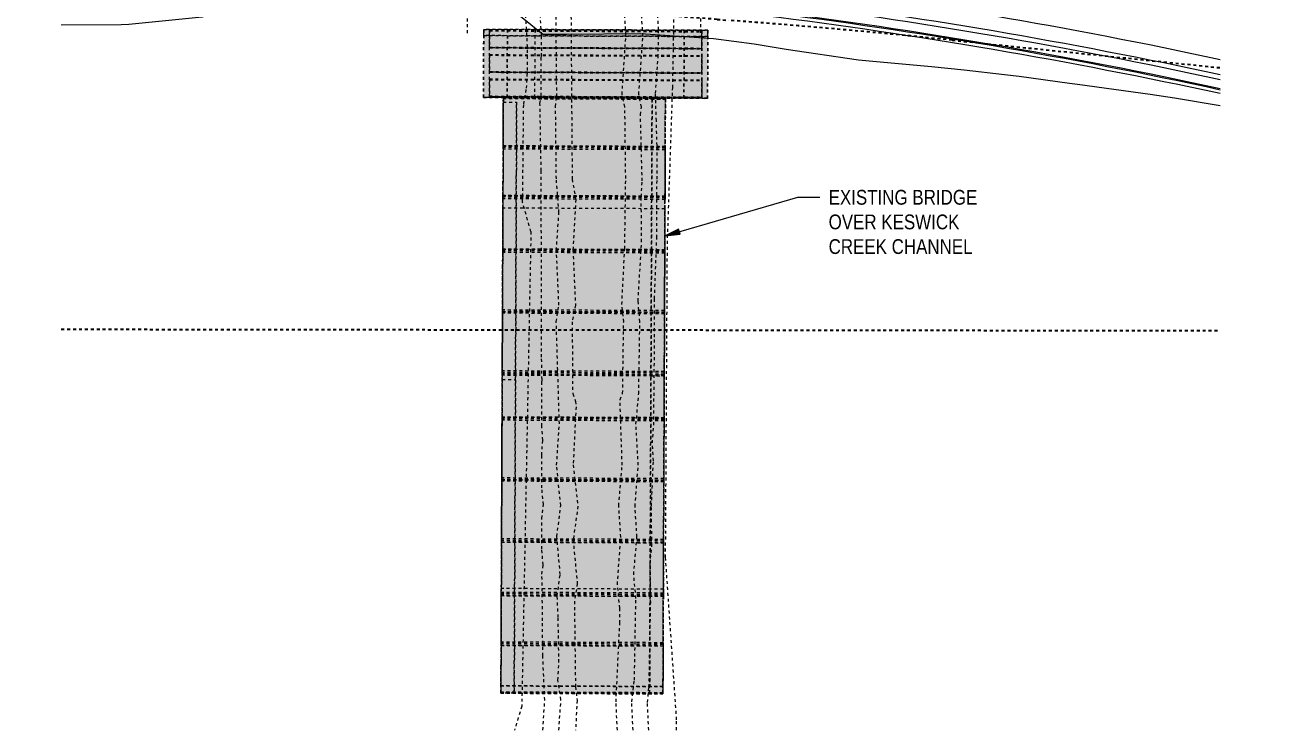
# Model space of a CAD drawing. Header units: metres. Extents: x 566 to 752, y 3 to 1696.
# Drawn here: x 565.96 to 608, y 1652.5 to 1676.35 of the extents above; entities that cross this region are included whole.
import ezdxf

# ---------------------------------------------------------------- set-up
doc = ezdxf.new("R2010")
doc.units = ezdxf.units.M
for name, pattern in [('ControlLine', [0.02, 0.0125, -0.0025, 0.0025, -0.0025]), ('Demolished', [0.007144, 0.004763, -0.002381]), ('IMPORT-LNMK-LaneLine3 _3_', [0.012, 0.003, -0.009]), ('JacobsDash', [0.0045, 0.003, -0.0015]), ('JacobsGridLine', [0.0145, 0.01, -0.001, 0.0025, -0.001])]:
    doc.linetypes.add(name, pattern=pattern)
for name, color, linetype, lineweight, true_color in [('BRIDGE-FNDN-CONC', 153, 'Continuous', 13, 0x8c8cc6), ('D-BDGE-DECK', 153, 'Continuous', 13, 0x8c8cc6), ('D-BDGE-DECK-PAT', 153, 'Continuous', 13, 0x8c8cc6), ('D-BDGE-FNDN', 153, 'Continuous', 13, 0x8c8cc6), ('D-BDGE-FRAMING', 153, 'Continuous', 13, 0x8c8cc6), ('D-BDGE-INT-WALL', 153, 'Continuous', 13, 0x8c8cc6)]:
    doc.layers.add(name, color=color, linetype=linetype, lineweight=lineweight, true_color=true_color)
for name, color, linetype, lineweight in [('D-BDGE', 7, 'Continuous', 13), ('D-ENHA-GEN-LINE-GRIDS', 7, 'Continuous', 9), ('D-ENHA-TEXT', 7, 'Continuous', 9)]:
    doc.layers.add(name, color=color, linetype=linetype, lineweight=lineweight)
doc.styles.add('Arial Narrow', font='ARIALN.TTF', dxfattribs={"height": 0.5})

# ---------------------------------------------------------------- blocks, each defined once
blk = doc.blocks.new('T2DPAA-T2D-PWA-RW-M2D-000002_ControlLinesMinor_rvt-1-DRG-2871032 - CONSTRUCTION SEQUENCE STAGE A4')
at = {"layer": 'D-BDGE', "color": 150, "linetype": 'ControlLine', "lineweight": 35, "true_color": 0x0080ff}
for p, q in [((589.369, 1676.531), (589.746, 1676.503)), ((597.318, 1675.829), (606.385, 1674.898)), ((567.191, 1666.054), (606.385, 1666.007))]:
    blk.add_line(p, q, dxfattribs=at)
for start, end in [(87.94356, 90.31172), (87.61589, 87.94356), (85.76961, 87.61589), (84.13687, 85.69242)]:
    blk.add_arc((568.715, 1397.294), 280, start, end, dxfattribs=at)
blk = doc.blocks.new('T2DPAA-T2D-C3S-TS-M2D-103201_dwg-40804935-DRG-2871032 - CONSTRUCTION SEQUENCE STAGE A4')
at = {"color": 9, "lineweight": 18, "true_color": 0xc3c3c3}
for p, q in [((185.662, 330.892), (185.972, 330.893)), ((156.308, 325.547), (169.353, 325.417)), ((156.308, 325.537), (169.354, 325.407)), ((156.305, 325.257), (169.378, 325.126)), ((156.305, 325.247), (169.379, 325.116)), ((156.305, 325.247), (169.379, 325.116)), ((169.353, 325.417), (170.96, 325.401)), ((169.354, 325.407), (170.961, 325.391)), ((169.378, 325.126), (170.985, 325.11)), ((169.379, 325.116), (170.986, 325.1)), ((169.379, 325.116), (170.986, 325.1)), ((170.96, 325.401), (186.451, 325.246)), ((170.961, 325.391), (186.452, 325.236)), ((170.985, 325.11), (186.476, 324.955)), ((170.986, 325.1), (186.477, 324.945)), ((170.986, 325.1), (186.477, 324.945)), ((169.404, 324.816), (171.012, 324.8)), ((171.012, 324.8), (186.502, 324.645)), ((169.935, 318.611), (171.542, 318.594))]:
    blk.add_line(p, q, dxfattribs=at)
at = {"color": 9, "linetype": 'IMPORT-LNMK-LaneLine3 _3_', "lineweight": 18, "true_color": 0xc3c3c3}
for p, q in [((169.67, 321.713), (171.277, 321.697)), ((159.041, 321.574), (160.644, 321.614))]:
    blk.add_line(p, q, dxfattribs=at)
at = {"color": 9, "lineweight": 18, "true_color": 0xc3c3c3, "flags": 128}
for points in [[(171.046, 329.65), (172.65, 329.538), (175.273, 329.197), (177.624, 329.033), (179.697, 329.013), (186.137, 328.949)], [(166.307, 329.247), (170.204, 329.208), (172.586, 329.042), (175.208, 328.701), (177.589, 328.534), (186.179, 328.449)], [(147.078, 325.7), (155.109, 326.263), (156.316, 326.324), (157.507, 326.335), (170.174, 326.209), (172.556, 326.042), (175.178, 325.701), (177.559, 325.535), (186.434, 325.446)], [(152.478, 324.946), (156.302, 324.947), (169.404, 324.816)], [(161.994, 318.549), (166.996, 318.64), (169.935, 318.611)], [(171.542, 318.594), (176.995, 318.54), (181.995, 318.486), (186.994, 318.379), (187.035, 318.378)], [(187.597, 311.763), (186.039, 311.883), (185.208, 311.945), (182.724, 312.069), (182.453, 312.084), (180.739, 312.166), (180.242, 312.184), (178.869, 312.228), (177.76, 312.247), (175.888, 312.252), (175.279, 312.261), (172.807, 312.417), (171.716, 312.498), (170.334, 312.566), (167.856, 312.528), (165.38, 312.287), (164.564, 312.225), (162.895, 313.364), (161.387, 312.856)], [(159.782, 312.853), (157.94, 312.783), (157.397, 312.783), (155.46, 312.682), (153.842, 312.225), (153.032, 311.833), (150.59, 311.373), (150.327, 311.346), (148.314, 311.154)], [(161.387, 312.856), (161.369, 312.849), (160.419, 312.878), (159.782, 312.853)]]:
    blk.add_lwpolyline(points, dxfattribs=at)
at = {"color": 9, "linetype": 'IMPORT-LNMK-LaneLine3 _3_', "lineweight": 18, "true_color": 0xc3c3c3, "flags": 128}
for points in [[(160.644, 321.614), (162.025, 321.649), (167.027, 321.74), (169.67, 321.713)], [(171.277, 321.697), (177.026, 321.64), (182.026, 321.586)], [(147.469, 321.095), (148.769, 321.169), (151.961, 321.329), (152.515, 321.353), (156.267, 321.498), (157.024, 321.523), (159.041, 321.574)]]:
    blk.add_lwpolyline(points, dxfattribs=at)
at = {"color": 9, "lineweight": 18, "true_color": 0xc3c3c3}
for centre, radius, start, end in [((154.429, 138.757), 186.8, 89.42383, 92.24786), ((154.429, 138.757), 186.79, 89.42383, 92.24772), ((154.429, 138.757), 186.51, 89.42382, 92.2438), ((154.429, 138.757), 186.5, 89.42382, 92.24366), ((154.429, 138.757), 186.5, 89.42382, 92.24366), ((154.429, 138.757), 186.2, 90.60064, 92.23949), ((168.47, -39.993), 358.6, 91.46474, 93.3153), ((168.47, -39.993), 358.6, 91.2086, 91.46474), ((164.973, 138.351), 180, 91.28859, 91.79876), ((168.47, -39.993), 358.6, 91.03467, 91.2086), ((164.973, 138.351), 180, 88.41116, 91.28859), ((164.973, 138.351), 180, 87.89837, 88.41116), ((164.973, 138.351), 180, 91.79876, 95.4834), ((164.973, 138.351), 180, 82.92159, 87.89837), ((164.973, 138.351), 176.4, 91.73638, 95.49621), ((164.973, 138.351), 176.4, 91.2157, 91.73638), ((164.973, 138.351), 176.4, 88.2784, 91.2157), ((164.973, 138.351), 176.4, 87.75501, 88.2784), ((164.973, 138.351), 176.4, 82.67434, 87.75501), ((164.973, 138.351), 175.9, 91.72749, 95.49803), ((164.973, 138.351), 175.9, 91.72751, 95.49803), ((164.973, 138.351), 175.9, 91.20534, 91.72749), ((164.973, 138.351), 175.9, 91.20535, 91.72751), ((164.973, 138.351), 175.9, 88.25954, 91.20534), ((164.973, 138.351), 175.9, 88.25952, 91.20535), ((164.973, 138.351), 175.74, 88.2535, 91.20203), ((164.973, 138.351), 175.9, 87.73461, 88.25954), ((164.973, 138.351), 175.9, 87.73464, 88.25952), ((164.973, 138.351), 175.9, 82.63918, 87.73461), ((164.973, 138.351), 175.9, 82.63918, 87.73464), ((164.973, 138.351), 175.74, 91.72465, 95.49861), ((164.973, 138.351), 175.439, 91.71927, 95.49971), ((164.973, 138.351), 175.4, 91.71858, 95.49986), ((164.973, 138.351), 175.74, 91.20203, 91.72465), ((164.973, 138.351), 175.439, 91.19575, 91.71927), ((164.973, 138.351), 175.4, 91.19493, 91.71858), ((164.973, 138.351), 175.439, 88.24206, 91.19575), ((164.973, 138.351), 175.4, 88.24053, 91.19493), ((164.973, 138.351), 175.74, 87.72809, 88.2535), ((164.973, 138.351), 175.439, 87.71575, 88.24206), ((164.973, 138.351), 175.4, 87.71416, 88.24053), ((164.973, 138.351), 175.74, 82.62792, 87.72809), ((164.973, 138.351), 175.439, 82.60661, 87.71575), ((164.973, 138.351), 175.28, 91.71642, 95.5003), ((164.973, 138.351), 175.28, 91.19242, 91.71642), ((164.973, 138.351), 175.28, 88.23598, 91.19242), ((164.973, 138.351), 175.28, 87.70919, 88.23598), ((164.973, 138.351), 175.4, 82.60381, 87.71416), ((164.973, 138.351), 175.28, 82.59529, 87.70919)]:
    blk.add_arc(centre, radius, start, end, dxfattribs=at)
at = {"color": 9, "linetype": 'IMPORT-LNMK-LaneLine3 _3_', "lineweight": 18, "true_color": 0xc3c3c3}
blk.add_arc((176.844, -36.976), 358.6, 88.41375, 89.17206, dxfattribs=at)
blk = doc.blocks.new('T2DPAA-T2D-PWC-TS-M2D-100010_TempWorksDesign_rvt-1-DRG-2871032 - CONSTRUCTION SEQUENCE STAGE A4')
at = {"color": 9, "lineweight": 18, "true_color": 0xc3c3c3, "rotation": 355.1443168073813}
blk.add_blockref('T2DPAA-T2D-C3S-TS-M2D-103201_dwg-40804935-DRG-2871032 - CONSTRUCTION SEQUENCE STAGE A4', (393.072, 1378.848), dxfattribs=at)
blk = doc.blocks.new('06_SFR_GPS__Girder_Plank_Solid_demolished - 06_SFR_GPS__Girder_Plank_Solid_demolished-4989611-DRG-2871032 - CONSTRUCTION SEQUENCE STAGE A4')
at = {"layer": 'D-BDGE-FRAMING', "linetype": 'Demolished', "true_color": 0xc0c0c0, "transparency": 33554506}
for points in [[(3.59, 0.275), (3.59, 0.3), (-3.59, 0.3), (-3.59, 0.275), (1.521, 0.275)], [(3.59, -0.3), (3.59, 0.3), (-3.59, 0.3), (-3.59, -0.3), (1.524, -0.3)], [(3.59, -0.3), (3.59, -0.275), (-3.59, -0.275), (-3.59, -0.3), (1.524, -0.3)]]:
    blk.add_hatch(color=9, dxfattribs=at).paths.add_polyline_path(points)
at = {"layer": 'BRIDGE-FNDN-CONC', "color": 9, "linetype": 'Demolished', "true_color": 0xc0c0c0}
for p, q in [((-3.59, -0.3), (-3.59, 0.3)), ((-3.59, 0.3), (-3.59, 0.275)), ((-3.59, 0.275), (-3.59, 0.3)), ((-3.59, 0.3), (-3.59, -0.3)), ((-3.59, 0.3), (3.59, 0.3)), ((-3.59, 0.3), (3.59, 0.3)), ((-3.59, 0.3), (3.59, 0.3)), ((-3.59, 0.3), (3.59, 0.3)), ((-3.59, 0.275), (3.59, 0.275)), ((-3.59, 0.275), (3.59, 0.275)), ((3.59, -0.3), (3.59, 0.3)), ((3.59, 0.3), (3.59, 0.275)), ((3.59, 0.275), (3.59, 0.3)), ((3.59, 0.3), (3.59, -0.3)), ((-3.59, -0.3), (-3.59, -0.275)), ((-3.59, -0.275), (-3.59, -0.3)), ((-3.59, -0.275), (3.59, -0.275)), ((-3.59, -0.275), (3.59, -0.275)), ((3.59, -0.3), (-3.59, -0.3)), ((-3.59, -0.3), (3.59, -0.3)), ((-3.59, -0.3), (3.59, -0.3)), ((-3.59, -0.3), (3.59, -0.3)), ((3.59, -0.3), (3.59, -0.275)), ((3.59, -0.275), (3.59, -0.3))]:
    blk.add_line(p, q, dxfattribs=at)
blk = doc.blocks.new('Roofs 2 - Roofs 2-4993555-DRG-2871032 - CONSTRUCTION SEQUENCE STAGE A4')
at = {"layer": 'D-BDGE-DECK-PAT', "linetype": 'Demolished', "true_color": 0xc0c0c0, "transparency": 33554506}
for points in [[(445.248, 1717.716), (445.063, 1720.008), (439.242, 1719.538), (439.427, 1717.246), (442.996, 1717.534)], [(439.427, 1717.246), (439.242, 1719.538), (437.507, 1719.398), (437.692, 1717.106), (438.995, 1717.211)]]:
    blk.add_hatch(color=9, dxfattribs=at).paths.add_polyline_path(points)
at = {"layer": 'D-BDGE-DECK', "color": 9, "linetype": 'Demolished', "true_color": 0xc0c0c0}
for p, q in [((444.863, 1719.992), (437.707, 1719.414)), ((439.242, 1719.538), (445.063, 1720.008)), ((445.063, 1720.008), (444.863, 1719.992)), ((444.863, 1719.992), (445.049, 1717.699)), ((445.049, 1717.699), (444.863, 1719.992)), ((445.248, 1717.716), (445.063, 1720.008)), ((445.248, 1717.716), (445.063, 1720.008)), ((437.507, 1719.398), (439.242, 1719.538)), ((437.707, 1719.414), (437.507, 1719.398)), ((437.692, 1717.106), (437.507, 1719.398)), ((437.507, 1719.398), (437.692, 1717.106)), ((437.892, 1717.122), (437.707, 1719.414)), ((437.892, 1717.122), (437.707, 1719.414)), ((439.427, 1717.246), (439.242, 1719.538)), ((437.892, 1717.122), (445.049, 1717.699)), ((445.248, 1717.716), (439.427, 1717.246)), ((445.049, 1717.699), (445.248, 1717.716)), ((439.427, 1717.246), (437.692, 1717.106)), ((437.692, 1717.106), (437.892, 1717.122))]:
    blk.add_line(p, q, dxfattribs=at)
blk = doc.blocks.new('Roofs 3 - Roofs 3-4999916-DRG-2871032 - CONSTRUCTION SEQUENCE STAGE A4')
at = {"layer": 'D-BDGE-DECK', "color": 9, "linetype": 'Demolished', "true_color": 0xc0c0c0}
for p, q in [((443.829, 1717.565), (438.366, 1717.124)), ((443.829, 1717.565), (438.366, 1717.124)), ((444.106, 1714.128), (443.829, 1717.565)), ((443.829, 1717.565), (444.094, 1714.287)), ((438.631, 1713.845), (438.366, 1717.124)), ((438.366, 1717.124), (438.644, 1713.687)), ((438.631, 1713.845), (444.094, 1714.287)), ((444.094, 1714.287), (444.101, 1714.201)), ((444.101, 1714.196), (444.101, 1714.201)), ((444.101, 1714.196), (444.103, 1714.172)), ((444.103, 1714.172), (444.103, 1714.166)), ((444.103, 1714.166), (444.127, 1713.872)), ((438.638, 1713.759), (438.631, 1713.845)), ((438.638, 1713.759), (438.638, 1713.754)), ((438.64, 1713.731), (438.638, 1713.754)), ((438.641, 1713.725), (438.64, 1713.731)), ((438.665, 1713.431), (438.641, 1713.725)), ((444.127, 1713.872), (438.665, 1713.431)), ((444.239, 1712.492), (444.106, 1714.128)), ((444.127, 1713.872), (444.582, 1708.236)), ((438.644, 1713.687), (438.776, 1712.051)), ((439.12, 1707.794), (438.665, 1713.431)), ((444.239, 1712.492), (438.776, 1712.051)), ((444.248, 1712.378), (444.239, 1712.492)), ((438.776, 1712.051), (438.785, 1711.937)), ((444.248, 1712.378), (438.785, 1711.937)), ((444.579, 1708.274), (444.248, 1712.378)), ((438.785, 1711.937), (439.117, 1707.832)), ((444.579, 1708.274), (439.117, 1707.832)), ((444.696, 1706.829), (444.579, 1708.274)), ((439.117, 1707.832), (439.234, 1706.387)), ((444.582, 1708.236), (439.12, 1707.794)), ((444.582, 1708.236), (445.163, 1701.049)), ((439.701, 1700.607), (439.12, 1707.794)), ((444.696, 1706.829), (439.234, 1706.387)), ((445.028, 1702.723), (444.696, 1706.829)), ((439.234, 1706.387), (439.565, 1702.282)), ((445.028, 1702.723), (439.565, 1702.282)), ((445.428, 1697.769), (445.028, 1702.723)), ((439.565, 1702.282), (439.965, 1697.327)), ((445.163, 1701.049), (439.701, 1700.607)), ((445.182, 1700.81), (439.72, 1700.368)), ((445.163, 1701.049), (445.172, 1700.943)), ((445.172, 1700.943), (445.172, 1700.933)), ((445.172, 1700.933), (445.174, 1700.911)), ((445.175, 1700.901), (445.174, 1700.911)), ((445.175, 1700.901), (445.182, 1700.81)), ((445.182, 1700.81), (445.428, 1697.769)), ((439.709, 1700.501), (439.701, 1700.607)), ((439.71, 1700.492), (439.709, 1700.501)), ((439.712, 1700.469), (439.71, 1700.492)), ((439.712, 1700.469), (439.712, 1700.46)), ((439.72, 1700.368), (439.712, 1700.46)), ((439.965, 1697.327), (439.72, 1700.368)), ((445.428, 1697.769), (439.965, 1697.327)), ((445.428, 1697.769), (439.965, 1697.327))]:
    blk.add_line(p, q, dxfattribs=at)

msp = doc.modelspace()

# ---------------------------------------------------------------- hatches: boundary and pattern name
at = {"layer": 'D-BDGE-FNDN', "lineweight": 5, "true_color": 0xc0c0c0, "transparency": 33554512}
msp.add_hatch(color=9, dxfattribs=at).paths.add_polyline_path([(582.268, 1673.89), (582.278, 1676.19), (581.478, 1676.193), (581.47, 1673.893), (582.172, 1673.89)])
at = {"layer": 'D-BDGE-FNDN', "lineweight": 5, "true_color": 0xc0c0c0, "transparency": 33554557}
msp.add_hatch(color=9, dxfattribs=at).paths.add_polyline_path([(589.048, 1673.861), (589.058, 1676.161), (588.258, 1676.165), (588.248, 1673.865), (588.869, 1673.862)])
at = {"layer": 'D-BDGE-FRAMING', "lineweight": 5, "true_color": 0xc0c0c0, "transparency": 33554506}
for points in [[(587.615, 1672.233), (587.621, 1673.833), (582.141, 1673.855), (582.134, 1672.255)], [(587.621, 1673.833), (587.621, 1673.853), (582.141, 1673.875), (582.141, 1673.855), (586.789, 1673.836)], [(587.608, 1670.553), (587.614, 1672.123), (582.134, 1672.145), (582.127, 1670.575)], [(587.614, 1672.183), (587.615, 1672.233), (582.134, 1672.255), (582.134, 1672.205), (587.614, 1672.183)], [(587.614, 1672.123), (587.614, 1672.173), (582.134, 1672.195), (582.134, 1672.145)], [(587.6, 1668.743), (587.607, 1670.443), (582.127, 1670.465), (582.12, 1668.765)], [(587.608, 1670.503), (587.608, 1670.553), (582.127, 1670.575), (582.127, 1670.525), (587.607, 1670.503)], [(587.607, 1670.443), (587.607, 1670.493), (582.127, 1670.515), (582.127, 1670.465)], [(587.608, 1670.503), (587.607, 1670.503), (587.607, 1670.503)], [(587.6, 1668.693), (587.6, 1668.743), (582.12, 1668.765), (582.12, 1668.715), (587.6, 1668.693)], [(587.592, 1666.683), (587.6, 1668.633), (582.12, 1668.655), (582.111, 1666.705)], [(587.6, 1668.633), (587.6, 1668.683), (582.12, 1668.705), (582.12, 1668.655)], [(587.592, 1666.633), (587.592, 1666.683), (582.111, 1666.705), (582.111, 1666.655), (587.591, 1666.633)], [(587.591, 1666.573), (587.591, 1666.623), (582.111, 1666.645), (582.111, 1666.595)], [(587.583, 1664.623), (587.591, 1666.573), (582.111, 1666.595), (582.103, 1664.645)], [(587.577, 1663.061), (587.583, 1664.511), (582.102, 1664.534), (582.096, 1663.084)], [(587.583, 1664.573), (587.583, 1664.623), (582.103, 1664.645), (582.103, 1664.595), (587.583, 1664.573)], [(587.583, 1664.512), (587.583, 1664.563), (582.103, 1664.585), (582.103, 1664.535), (587.583, 1664.512)], [(587.583, 1664.511), (587.583, 1664.512), (587.217, 1664.512)], [(587.568, 1661.003), (587.576, 1662.952), (582.096, 1662.975), (582.088, 1661.025)], [(587.577, 1663.013), (587.577, 1663.063), (582.096, 1663.084), (582.096, 1663.035), (587.576, 1663.013)], [(587.576, 1662.952), (587.576, 1663.002), (582.096, 1663.025), (582.096, 1662.975)], [(587.56, 1658.943), (587.568, 1660.892), (582.088, 1660.915), (582.079, 1658.965)], [(587.568, 1660.952), (587.568, 1661.002), (582.088, 1661.025), (582.088, 1660.975), (587.568, 1660.952)], [(587.568, 1661.002), (587.568, 1661.003), (582.088, 1661.025)], [(587.568, 1660.892), (587.568, 1660.942), (582.088, 1660.965), (582.088, 1660.915)], [(587.568, 1660.952), (587.568, 1660.952), (587.568, 1660.952)], [(587.552, 1657.133), (587.559, 1658.832), (582.079, 1658.855), (582.072, 1657.155)], [(587.559, 1658.892), (587.559, 1658.942), (582.079, 1658.965), (582.079, 1658.915), (587.559, 1658.892)], [(587.56, 1658.942), (587.56, 1658.943), (582.079, 1658.965)], [(587.559, 1658.832), (587.559, 1658.882), (582.079, 1658.905), (582.079, 1658.855)], [(587.559, 1658.892), (587.559, 1658.892), (587.559, 1658.892)], [(587.545, 1655.453), (587.552, 1657.022), (582.071, 1657.045), (582.065, 1655.475)], [(587.552, 1657.022), (587.552, 1657.072), (582.072, 1657.095), (582.071, 1657.045)], [(587.552, 1657.082), (587.552, 1657.132), (582.072, 1657.155), (582.072, 1657.105), (587.552, 1657.082)], [(587.552, 1657.132), (587.552, 1657.133), (582.072, 1657.155)], [(587.552, 1657.082), (587.552, 1657.082), (587.552, 1657.082)], [(587.538, 1653.742), (587.545, 1655.342), (582.065, 1655.364), (582.058, 1653.765)], [(587.545, 1655.402), (587.545, 1655.452), (582.065, 1655.475), (582.065, 1655.425), (587.545, 1655.402)], [(587.545, 1655.452), (587.545, 1655.453), (582.065, 1655.475)], [(587.545, 1655.342), (587.545, 1655.392), (582.065, 1655.415), (582.065, 1655.365), (582.159, 1655.364)], [(587.545, 1655.392), (587.545, 1655.392), (585.11, 1655.402)], [(587.545, 1655.342), (587.545, 1655.342), (587.45, 1655.342)], [(587.545, 1655.402), (587.545, 1655.402), (587.545, 1655.402)], [(587.538, 1653.722), (587.538, 1653.742), (582.058, 1653.765), (582.058, 1653.745)]]:
    msp.add_hatch(color=9, dxfattribs=at).paths.add_polyline_path(points)
at = {"layer": 'D-ENHA-TEXT'}
msp.add_hatch(color=256, dxfattribs=at).paths.add_polyline_path([(587.612, 1669.208), (588.117, 1669.264), (588.068, 1669.433)])

# ---------------------------------------------------------------- linework, layer by layer
at = {"layer": 'D-BDGE', "color": 8, "linetype": 'JacobsDash', "lineweight": 15, "true_color": 0x808080}
for p, q in [((584.398, 1680.826), (584.468, 1671.126)), ((587.868, 1674.223), (587.952, 1678.762)), ((582.937, 1675.985), (582.83, 1677.958)), ((583.947, 1673.927), (583.913, 1677.707)), ((586.285, 1675.986), (586.212, 1677.444)), ((586.863, 1675.971), (586.783, 1677.149)), ((583.432, 1675.999), (583.37, 1676.987)), ((587.392, 1676.185), (587.348, 1676.864)), ((583.437, 1675.465), (583.432, 1675.999)), ((586.156, 1673.99), (586.285, 1675.986)), ((586.721, 1673.997), (586.863, 1675.971)), ((587.375, 1675.261), (587.392, 1676.185)), ((583.429, 1675.295), (583.437, 1675.465)), ((583.421, 1675.23), (583.429, 1675.295)), ((583.421, 1673.945), (583.421, 1675.23)), ((587.286, 1674.024), (587.375, 1675.261)), ((582.829, 1673.669), (582.923, 1674.201)), ((587.689, 1668.946), (587.868, 1674.223)), ((583.38, 1673.691), (583.421, 1673.945)), ((583.907, 1673.585), (583.947, 1673.927)), ((586.25, 1673.575), (586.156, 1673.99)), ((586.81, 1673.566), (586.721, 1673.997)), ((587.316, 1673.104), (587.286, 1674.024)), ((582.793, 1670.339), (582.829, 1673.669)), ((583.421, 1671.411), (583.38, 1673.691)), ((583.933, 1671.14), (583.907, 1673.585)), ((586.279, 1671.155), (586.25, 1673.575)), ((586.778, 1673.308), (586.81, 1673.566)), ((586.836, 1671.068), (586.778, 1673.308)), ((587.34, 1672.265), (587.316, 1673.104)), ((587.338, 1671.125), (587.34, 1672.265)), ((583.435, 1665.106), (583.421, 1671.411)), ((584.021, 1670.003), (583.933, 1671.14)), ((584.468, 1671.126), (584.588, 1670.436)), ((586.246, 1668.776), (586.279, 1671.155)), ((586.804, 1670.529), (586.836, 1671.068)), ((587.334, 1670.585), (587.338, 1671.125)), ((584.588, 1670.436), (584.494, 1668.724)), ((586.815, 1669.009), (586.804, 1670.529)), ((587.33, 1669.145), (587.334, 1670.585)), ((583.073, 1669.358), (582.793, 1670.339)), ((583.935, 1668.721), (584.021, 1670.003)), ((583.073, 1669.358), (582.763, 1653.302)), ((586.149, 1666.893), (586.246, 1668.776)), ((586.699, 1667.003), (586.815, 1669.009)), ((587.251, 1667.086), (587.33, 1669.145)), ((587.627, 1658.341), (587.689, 1668.946)), ((584.02, 1666.873), (583.935, 1668.721)), ((584.494, 1668.724), (584.58, 1666.866)), ((587.256, 1665.786), (587.251, 1667.086)), ((583.93, 1666.31), (584.02, 1666.873)), ((584.58, 1666.866), (584.469, 1666.302)), ((586.21, 1666.301), (586.149, 1666.893)), ((586.757, 1666.305), (586.699, 1667.003)), ((584.035, 1662.867), (583.93, 1666.31)), ((584.469, 1666.302), (584.486, 1663.877)), ((586.176, 1663.881), (586.21, 1666.301)), ((586.72, 1663.875), (586.757, 1666.305)), ((587.226, 1662.806), (587.256, 1665.786)), ((583.45, 1664.352), (583.435, 1665.106)), ((583.441, 1664.241), (583.45, 1664.352)), ((583.441, 1662.776), (583.441, 1664.241)), ((584.486, 1663.877), (584.585, 1663.615)), ((586.086, 1663.681), (586.176, 1663.881)), ((586.626, 1662.84), (586.72, 1663.875)), ((584.598, 1663.426), (584.502, 1661.463)), ((584.585, 1663.615), (584.598, 1663.426)), ((586.159, 1661.462), (586.086, 1663.681)), ((583.943, 1661.46), (584.035, 1662.867)), ((583.474, 1662.308), (583.441, 1662.776)), ((586.702, 1661.457), (586.626, 1662.84)), ((587.183, 1662.208), (587.226, 1662.806)), ((583.437, 1661.794), (583.474, 1662.308)), ((587.216, 1661.609), (587.183, 1662.208)), ((583.442, 1660.686), (583.437, 1661.794)), ((587.15, 1660.07), (587.216, 1661.609)), ((584.08, 1660.092), (583.943, 1661.46)), ((584.502, 1661.463), (584.663, 1660.072)), ((586.043, 1660.087), (586.159, 1661.462)), ((586.594, 1660.066), (586.702, 1661.457)), ((583.498, 1660.124), (583.442, 1660.686)), ((583.447, 1659.651), (583.498, 1660.124)), ((583.953, 1659.044), (584.08, 1660.092)), ((584.663, 1660.072), (584.5, 1658.924)), ((586.114, 1659.029), (586.043, 1660.087)), ((586.66, 1659.033), (586.594, 1660.066)), ((587.162, 1658.73), (587.15, 1660.07)), ((583.442, 1658.616), (583.447, 1659.651)), ((584.063, 1657.764), (583.953, 1659.044)), ((584.5, 1658.924), (584.642, 1657.451)), ((585.997, 1657.418), (586.114, 1659.029)), ((586.55, 1657.758), (586.66, 1659.033)), ((587.105, 1658.098), (587.162, 1658.73)), ((583.485, 1658.088), (583.442, 1658.616)), ((588.001, 1652.851), (587.627, 1658.341)), ((583.446, 1657.776), (583.485, 1658.088)), ((587.123, 1656.808), (587.105, 1658.098)), ((583.468, 1656.191), (583.446, 1657.776)), ((583.963, 1657.041), (584.063, 1657.764)), ((584.642, 1657.451), (584.544, 1656.859)), ((586.084, 1656.618), (585.997, 1657.418)), ((586.624, 1656.951), (586.55, 1657.758)), ((583.994, 1656.312), (583.963, 1657.041)), ((584.544, 1656.859), (584.58, 1653.959)), ((586.078, 1656.118), (586.084, 1656.618)), ((586.573, 1654.192), (586.624, 1656.951)), ((587.066, 1653.948), (587.123, 1656.808)), ((583.473, 1655.016), (583.468, 1656.191)), ((584.02, 1654.792), (583.994, 1656.312)), ((585.952, 1653.451), (586.078, 1656.118)), ((583.541, 1653.517), (583.473, 1655.016)), ((583.987, 1654.188), (584.02, 1654.792)), ((584.09, 1653.526), (583.987, 1654.188)), ((586.482, 1653.457), (586.573, 1654.192)), ((584.58, 1653.959), (584.635, 1653.502)), ((587.014, 1653.431), (587.066, 1653.948)), ((582.763, 1653.302), (582.519, 1652.497)), ((583.479, 1652.497), (583.541, 1653.517)), ((584.016, 1652.497), (584.09, 1653.526)), ((584.635, 1653.502), (584.583, 1652.497)), ((585.996, 1652.497), (585.952, 1653.451)), ((586.528, 1652.497), (586.482, 1653.457)), ((587.057, 1652.497), (587.014, 1653.431)), ((588.001, 1652.497), (588.001, 1652.851))]:
    msp.add_line(p, q, dxfattribs=at)
msp.add_arc((570.317, 1675.19), 12.645, 355.5103, 3.6053, dxfattribs=at)
at = {"layer": 'D-BDGE-FNDN', "color": 9, "linetype": 'Demolished', "true_color": 0xc0c0c0}
for p, q in [((581.468, 1673.893), (581.478, 1676.193)), ((581.478, 1676.193), (581.468, 1673.893)), ((581.478, 1676.193), (582.278, 1676.19)), ((582.278, 1676.19), (581.478, 1676.193)), ((582.278, 1676.19), (582.268, 1673.89)), ((582.268, 1673.89), (582.278, 1676.19)), ((588.248, 1673.865), (588.258, 1676.165)), ((588.258, 1676.165), (588.248, 1673.865)), ((588.258, 1676.165), (589.058, 1676.161)), ((589.058, 1676.161), (588.258, 1676.165)), ((589.058, 1676.161), (589.048, 1673.861)), ((589.048, 1673.861), (589.058, 1676.161)), ((582.268, 1673.89), (581.468, 1673.893)), ((581.468, 1673.893), (582.268, 1673.89)), ((589.048, 1673.861), (588.248, 1673.865)), ((588.248, 1673.865), (589.048, 1673.861))]:
    msp.add_line(p, q, dxfattribs=at)
at = {"layer": 'D-BDGE-FRAMING', "color": 9, "linetype": 'Demolished', "true_color": 0xc0c0c0}
for p, q in [((582.134, 1672.255), (582.141, 1673.855)), ((582.141, 1673.855), (582.134, 1672.205)), ((582.141, 1673.855), (582.141, 1673.875)), ((582.141, 1673.875), (582.141, 1673.855)), ((582.141, 1673.875), (587.621, 1673.853)), ((587.621, 1673.853), (582.141, 1673.875)), ((582.141, 1673.855), (587.621, 1673.833)), ((587.621, 1673.833), (582.141, 1673.855)), ((587.614, 1672.183), (587.621, 1673.833)), ((587.621, 1673.833), (587.615, 1672.233)), ((587.621, 1673.833), (587.621, 1673.853)), ((587.621, 1673.853), (587.621, 1673.833)), ((582.134, 1672.195), (582.127, 1670.525)), ((582.127, 1670.575), (582.134, 1672.145)), ((582.134, 1672.205), (582.134, 1672.255)), ((582.134, 1672.255), (587.615, 1672.233)), ((587.615, 1672.233), (582.134, 1672.255)), ((587.614, 1672.183), (582.134, 1672.205)), ((587.614, 1672.183), (582.134, 1672.205)), ((582.134, 1672.145), (582.134, 1672.195)), ((587.614, 1672.173), (582.134, 1672.195)), ((587.614, 1672.173), (582.134, 1672.195)), ((587.614, 1672.123), (582.134, 1672.145)), ((587.614, 1672.123), (582.134, 1672.145)), ((587.608, 1670.503), (587.614, 1672.173)), ((587.614, 1672.123), (587.608, 1670.553)), ((587.615, 1672.233), (587.614, 1672.183)), ((587.614, 1672.173), (587.614, 1672.123)), ((582.127, 1670.515), (582.12, 1668.715)), ((582.12, 1668.765), (582.127, 1670.465)), ((582.127, 1670.525), (582.127, 1670.575)), ((582.127, 1670.575), (587.608, 1670.553)), ((587.608, 1670.553), (582.127, 1670.575)), ((582.127, 1670.525), (582.127, 1670.525)), ((587.608, 1670.503), (582.127, 1670.525)), ((587.608, 1670.503), (582.127, 1670.525)), ((582.127, 1670.465), (582.127, 1670.515)), ((587.607, 1670.493), (582.127, 1670.515)), ((587.607, 1670.493), (582.127, 1670.515)), ((587.607, 1670.443), (582.127, 1670.465)), ((587.607, 1670.443), (582.127, 1670.465)), ((587.6, 1668.693), (587.607, 1670.493)), ((587.607, 1670.443), (587.6, 1668.743)), ((587.607, 1670.493), (587.607, 1670.443)), ((587.608, 1670.553), (587.608, 1670.503)), ((587.608, 1670.503), (587.608, 1670.503)), ((582.12, 1668.715), (582.12, 1668.765)), ((582.12, 1668.765), (587.6, 1668.743)), ((587.6, 1668.743), (582.12, 1668.765)), ((587.6, 1668.743), (587.6, 1668.693)), ((582.12, 1668.705), (582.111, 1666.655)), ((582.111, 1666.705), (582.12, 1668.655)), ((587.6, 1668.693), (582.12, 1668.715)), ((587.6, 1668.693), (582.12, 1668.715)), ((582.12, 1668.655), (582.12, 1668.705)), ((587.6, 1668.683), (582.12, 1668.705)), ((587.6, 1668.683), (582.12, 1668.705)), ((587.6, 1668.633), (582.12, 1668.655)), ((587.6, 1668.633), (582.12, 1668.655)), ((587.592, 1666.633), (587.6, 1668.683)), ((587.6, 1668.633), (587.592, 1666.683)), ((587.6, 1668.683), (587.6, 1668.633)), ((582.111, 1666.645), (582.103, 1664.595)), ((582.111, 1666.655), (582.111, 1666.705)), ((587.592, 1666.683), (582.111, 1666.705)), ((587.592, 1666.683), (582.111, 1666.705)), ((582.111, 1666.655), (587.592, 1666.633)), ((587.592, 1666.633), (582.111, 1666.655)), ((582.111, 1666.595), (582.111, 1666.645)), ((582.111, 1666.645), (587.591, 1666.623)), ((587.591, 1666.623), (582.111, 1666.645)), ((587.592, 1666.683), (587.592, 1666.633)), ((582.103, 1664.645), (582.111, 1666.595)), ((587.591, 1666.573), (582.111, 1666.595)), ((587.591, 1666.573), (582.111, 1666.595)), ((587.583, 1664.573), (587.591, 1666.623)), ((587.591, 1666.573), (587.583, 1664.623)), ((587.591, 1666.623), (587.591, 1666.573)), ((582.103, 1664.585), (582.096, 1663.035)), ((582.096, 1663.084), (582.102, 1664.534)), ((582.102, 1664.535), (582.103, 1664.585)), ((582.102, 1664.534), (582.102, 1664.535)), ((587.583, 1664.512), (582.102, 1664.535)), ((587.583, 1664.511), (582.102, 1664.534)), ((582.103, 1664.595), (582.103, 1664.645)), ((587.583, 1664.623), (582.103, 1664.645)), ((587.583, 1664.623), (582.103, 1664.645)), ((587.583, 1664.573), (582.103, 1664.595)), ((587.583, 1664.573), (582.103, 1664.595)), ((587.583, 1664.563), (582.103, 1664.585)), ((587.583, 1664.563), (582.103, 1664.585)), ((587.577, 1663.013), (587.583, 1664.563)), ((587.583, 1664.623), (587.583, 1664.573)), ((587.583, 1664.563), (587.583, 1664.512)), ((587.583, 1664.511), (587.577, 1663.061)), ((587.583, 1664.512), (587.583, 1664.511)), ((582.096, 1663.025), (582.088, 1660.975)), ((582.088, 1661.025), (582.096, 1662.975)), ((582.096, 1663.035), (582.096, 1663.085)), ((582.096, 1663.085), (582.096, 1663.084)), ((587.577, 1663.063), (582.096, 1663.085)), ((582.096, 1663.084), (587.577, 1663.061)), ((587.577, 1663.013), (582.096, 1663.035)), ((587.577, 1663.013), (582.096, 1663.035)), ((582.096, 1662.975), (582.096, 1663.025)), ((582.096, 1663.025), (582.096, 1663.025)), ((587.576, 1663.002), (582.096, 1663.025)), ((587.576, 1663.002), (582.096, 1663.025)), ((582.096, 1662.975), (582.096, 1662.975)), ((587.576, 1662.952), (582.096, 1662.975)), ((587.576, 1662.952), (582.096, 1662.975)), ((587.568, 1660.952), (587.576, 1663.002)), ((587.576, 1662.952), (587.568, 1661.003)), ((587.576, 1663.002), (587.576, 1663.002)), ((587.576, 1663.002), (587.576, 1662.952)), ((587.576, 1662.952), (587.576, 1662.952)), ((587.577, 1663.061), (587.577, 1663.063)), ((587.577, 1663.063), (587.577, 1663.013)), ((582.088, 1660.965), (582.079, 1658.915)), ((582.079, 1658.965), (582.088, 1660.915)), ((582.088, 1660.975), (582.088, 1661.025)), ((582.088, 1661.025), (582.088, 1661.025)), ((587.568, 1661.002), (582.088, 1661.025)), ((587.568, 1661.003), (582.088, 1661.025)), ((582.088, 1660.975), (582.088, 1660.975)), ((582.088, 1660.975), (587.568, 1660.952)), ((587.568, 1660.952), (582.088, 1660.975)), ((582.088, 1660.965), (582.088, 1660.965)), ((582.088, 1660.915), (582.088, 1660.965)), ((582.088, 1660.965), (587.568, 1660.942)), ((587.568, 1660.942), (582.088, 1660.965)), ((582.088, 1660.915), (582.088, 1660.915)), ((587.568, 1660.892), (582.088, 1660.915)), ((587.568, 1660.892), (582.088, 1660.915)), ((587.559, 1658.892), (587.568, 1660.942)), ((587.568, 1660.892), (587.56, 1658.943)), ((587.568, 1661.003), (587.568, 1661.002)), ((587.568, 1661.002), (587.568, 1660.952)), ((587.568, 1660.952), (587.568, 1660.952)), ((587.568, 1660.942), (587.568, 1660.892)), ((587.568, 1660.942), (587.568, 1660.942)), ((587.568, 1660.892), (587.568, 1660.892)), ((582.079, 1658.905), (582.072, 1657.105)), ((582.072, 1657.155), (582.079, 1658.855)), ((582.079, 1658.915), (582.079, 1658.965)), ((582.079, 1658.965), (582.079, 1658.965)), ((587.56, 1658.942), (582.079, 1658.965)), ((587.56, 1658.943), (582.079, 1658.965)), ((582.079, 1658.915), (582.079, 1658.915)), ((587.559, 1658.892), (582.079, 1658.915)), ((587.559, 1658.892), (582.079, 1658.915)), ((582.079, 1658.855), (582.079, 1658.905)), ((582.079, 1658.905), (582.079, 1658.905)), ((587.559, 1658.882), (582.079, 1658.905)), ((587.559, 1658.882), (582.079, 1658.905)), ((582.079, 1658.855), (582.079, 1658.855)), ((582.079, 1658.855), (587.559, 1658.832)), ((587.559, 1658.832), (582.079, 1658.855)), ((587.552, 1657.082), (587.559, 1658.882)), ((587.559, 1658.832), (587.552, 1657.133)), ((587.56, 1658.942), (587.559, 1658.892)), ((587.559, 1658.892), (587.559, 1658.892)), ((587.559, 1658.882), (587.559, 1658.882)), ((587.559, 1658.882), (587.559, 1658.832)), ((587.559, 1658.832), (587.559, 1658.832)), ((587.56, 1658.943), (587.56, 1658.942)), ((582.072, 1657.095), (582.065, 1655.425)), ((582.065, 1655.475), (582.071, 1657.045)), ((582.071, 1657.045), (582.072, 1657.095)), ((582.071, 1657.045), (582.071, 1657.045)), ((587.552, 1657.022), (582.071, 1657.045)), ((582.072, 1657.105), (582.072, 1657.155)), ((582.072, 1657.155), (582.072, 1657.155)), ((587.552, 1657.132), (582.072, 1657.155)), ((587.552, 1657.133), (582.072, 1657.155)), ((582.072, 1657.105), (582.072, 1657.105)), ((587.552, 1657.082), (582.072, 1657.105)), ((587.552, 1657.082), (582.072, 1657.105)), ((587.552, 1657.072), (582.072, 1657.095)), ((587.552, 1657.072), (582.072, 1657.095)), ((582.071, 1657.045), (587.552, 1657.022)), ((587.545, 1655.402), (587.552, 1657.072)), ((587.552, 1657.022), (587.545, 1655.453)), ((587.552, 1657.133), (587.552, 1657.132)), ((587.552, 1657.132), (587.552, 1657.082)), ((587.552, 1657.082), (587.552, 1657.082)), ((587.552, 1657.072), (587.552, 1657.022)), ((587.552, 1657.022), (587.552, 1657.022)), ((582.065, 1655.415), (582.058, 1653.765)), ((582.058, 1653.765), (582.065, 1655.364)), ((582.065, 1655.425), (582.065, 1655.475)), ((582.065, 1655.475), (582.065, 1655.475)), ((587.545, 1655.452), (582.065, 1655.475)), ((587.545, 1655.453), (582.065, 1655.475)), ((582.065, 1655.425), (582.065, 1655.425)), ((587.545, 1655.402), (582.065, 1655.425)), ((587.545, 1655.402), (582.065, 1655.425)), ((582.065, 1655.365), (582.065, 1655.415)), ((582.065, 1655.415), (582.065, 1655.415)), ((587.545, 1655.392), (582.065, 1655.415)), ((587.545, 1655.392), (582.065, 1655.415)), ((582.065, 1655.364), (582.065, 1655.365)), ((587.545, 1655.342), (582.065, 1655.365)), ((582.065, 1655.364), (587.545, 1655.342)), ((587.538, 1653.742), (587.545, 1655.392)), ((587.545, 1655.342), (587.538, 1653.742)), ((587.545, 1655.453), (587.545, 1655.452)), ((587.545, 1655.452), (587.545, 1655.402)), ((587.545, 1655.402), (587.545, 1655.402)), ((587.545, 1655.392), (587.545, 1655.392)), ((587.545, 1655.392), (587.545, 1655.342)), ((587.545, 1655.342), (587.545, 1655.342)), ((582.058, 1653.765), (582.058, 1653.745)), ((582.058, 1653.745), (582.058, 1653.765)), ((582.058, 1653.765), (587.538, 1653.742)), ((587.538, 1653.742), (582.058, 1653.765)), ((582.058, 1653.745), (582.058, 1653.745)), ((582.058, 1653.745), (587.538, 1653.722)), ((587.538, 1653.722), (582.058, 1653.745)), ((587.538, 1653.742), (587.538, 1653.722)), ((587.538, 1653.722), (587.538, 1653.742)), ((587.538, 1653.722), (587.538, 1653.722))]:
    msp.add_line(p, q, dxfattribs=at)
at = {"layer": 'D-BDGE-INT-WALL', "color": 9, "linetype": 'Demolished', "true_color": 0xc0c0c0}
for p, q in [((581.477, 1675.984), (581.478, 1676.194)), ((581.478, 1676.194), (581.477, 1675.984)), ((581.477, 1675.984), (589.057, 1675.952)), ((589.057, 1675.952), (581.477, 1675.984)), ((581.478, 1676.194), (589.058, 1676.162)), ((589.058, 1676.162), (581.478, 1676.194)), ((583.202, 1676.187), (583.201, 1675.977)), ((583.218, 1676.187), (583.217, 1675.977)), ((589.057, 1675.952), (589.058, 1676.162)), ((589.058, 1676.162), (589.057, 1675.952)), ((587.088, 1653.724), (587.171, 1673.854)), ((587.171, 1673.854), (587.088, 1653.724)), ((587.171, 1673.854), (587.621, 1673.853)), ((587.171, 1673.854), (587.621, 1673.853)), ((587.538, 1653.722), (587.621, 1673.853)), ((587.621, 1673.853), (587.538, 1653.722)), ((582.058, 1653.745), (582.14, 1673.73)), ((582.14, 1673.73), (582.058, 1653.745)), ((582.14, 1673.73), (582.59, 1673.728)), ((582.14, 1673.73), (582.59, 1673.728)), ((582.508, 1653.743), (582.59, 1673.728)), ((582.59, 1673.728), (582.508, 1653.743)), ((582.102, 1664.35), (582.552, 1664.348)), ((587.132, 1664.474), (587.582, 1664.473)), ((582.058, 1653.994), (582.057, 1653.784)), ((582.058, 1653.994), (582.057, 1653.784)), ((587.537, 1653.761), (582.057, 1653.784)), ((582.057, 1653.784), (587.537, 1653.761)), ((587.538, 1653.971), (582.058, 1653.994)), ((582.058, 1653.994), (587.538, 1653.971)), ((582.508, 1653.743), (582.058, 1653.745)), ((582.508, 1653.743), (582.058, 1653.745)), ((587.538, 1653.722), (587.088, 1653.724)), ((587.538, 1653.722), (587.088, 1653.724)), ((587.537, 1653.761), (587.538, 1653.971)), ((587.538, 1653.971), (587.537, 1653.761))]:
    msp.add_line(p, q, dxfattribs=at)
at = {"layer": 'D-ENHA-GEN-LINE-GRIDS', "linetype": 'JacobsGridLine', "lineweight": 18}
for p, q in [((580.912, 1690.765), (580.912, 1675.967)), ((588.812, 1690.765), (588.812, 1676.082))]:
    msp.add_line(p, q, dxfattribs=at)
at = {"layer": 'D-ENHA-TEXT'}
for p, q in [((587.612, 1669.208), (592.096, 1670.516)), ((592.096, 1670.516), (592.841, 1670.516)), ((588.068, 1669.433), (587.612, 1669.208)), ((587.612, 1669.208), (588.117, 1669.264)), ((588.117, 1669.264), (588.068, 1669.433))]:
    msp.add_line(p, q, dxfattribs=at)

# ---------------------------------------------------------------- block references
at = {"lineweight": 5}
for name in ['T2DPAA-T2D-PWC-TS-M2D-100010_TempWorksDesign_rvt-1-DRG-2871032 - CONSTRUCTION SEQUENCE STAGE A4', 'T2DPAA-T2D-PWA-RW-M2D-000002_ControlLinesMinor_rvt-1-DRG-2871032 - CONSTRUCTION SEQUENCE STAGE A4']:
    msp.add_blockref(name, (0, 0), dxfattribs=at)
at = {"layer": 'D-BDGE-DECK', "color": 9, "linetype": 'Demolished', "true_color": 0xc0c0c0, "rotation": 355.1443168073813}
for name in ['Roofs 2 - Roofs 2-4993555-DRG-2871032 - CONSTRUCTION SEQUENCE STAGE A4', 'Roofs 3 - Roofs 3-4999916-DRG-2871032 - CONSTRUCTION SEQUENCE STAGE A4']:
    msp.add_blockref(name, (0, 0), dxfattribs=at)
at = {"layer": 'D-BDGE-FRAMING', "color": 9, "linetype": 'Demolished', "true_color": 0xc0c0c0, "rotation": 359.7603452380284}
for p in [(585.266, 1675.853), (585.263, 1675.027), (585.259, 1674.202)]:
    msp.add_blockref('06_SFR_GPS__Girder_Plank_Solid_demolished - 06_SFR_GPS__Girder_Plank_Solid_demolished-4989611-DRG-2871032 - CONSTRUCTION SEQUENCE STAGE A4', p, dxfattribs=at)

# ---------------------------------------------------------------- next in the draw order: texts
at = {"layer": 'D-ENHA-TEXT', "char_height": 0.5, "attachment_point": 1, "style": 'Arial Narrow', "bg_fill": 3, "box_fill_scale": 1, "bg_fill_color": 9, "bg_fill_true_color": 13158600, "bg_fill_transparency": 0}
for s, insert in [('EXISTING BRIDGE ', (593.141, 1670.766)), ('OVER KESWICK ', (593.141, 1669.933)), ('CREEK CHANNEL', (593.141, 1669.099))]:
    msp.add_mtext(s, dxfattribs=dict(at, insert=insert))

doc.saveas('drawing.dxf')
